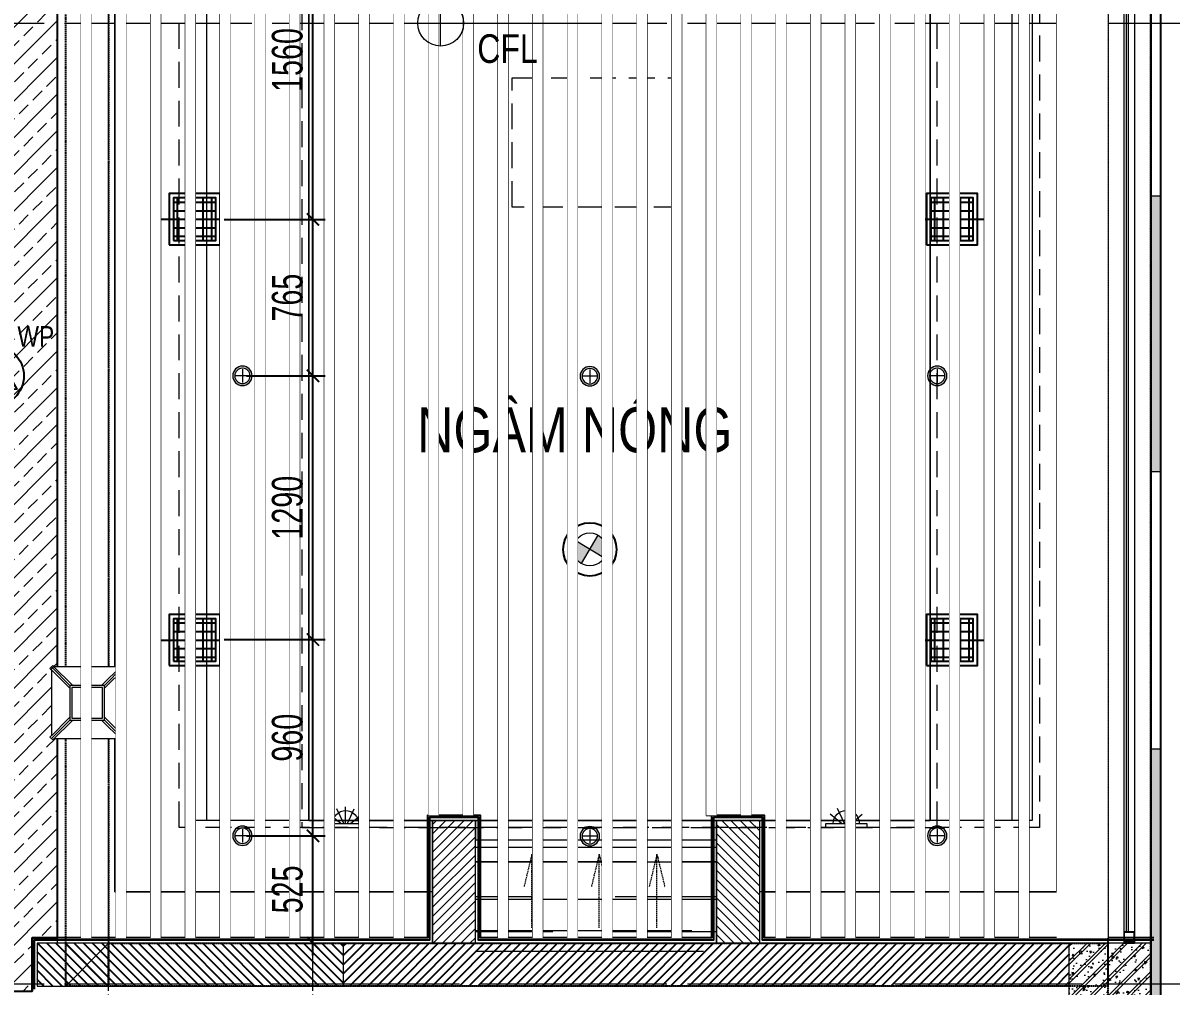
# Model space of a CAD drawing. Header units: millimetres. Extents: x -343543 to 400519, y -115663 to 104219.
# Drawn here: x -228373 to -222755, y 9990 to 14701 of the extents above; entities that cross this region are included whole.
import ezdxf
from ezdxf.enums import TextEntityAlignment as Align
from ezdxf.xclip import XClip

# ---------------------------------------------------------------- set-up
doc = ezdxf.new("R2010")
doc.units = ezdxf.units.MM
doc.header["$XCLIPFRAME"] = 0
for name, pattern in [('CONTINOUS', [0]), ('XREF MAT BANG TUONG XAY$0$01.Xref _MB T1$0$HIDDEN', [9.524999999999999, 6.35, -3.175]), ('XREF MAT BANG TUONG XAY$0$CENTER', [50.800000000000004, 31.75, -6.35, 6.35, -6.35]), ('XREF MAT BANG TUONG XAY$0$xref_IKIGAI_Cot$0$HIDDEN', [9.524999999999999, 6.35, -3.175])]:
    doc.linetypes.add(name, pattern=pattern)
doc.layers.get('0').update_dxf_attribs({"color": 231, "lineweight": 0})
doc.layers.get('DefPoints').update_dxf_attribs({"color": 191})
for name, color, linetype, lineweight in [('01.Xref _MB T1$0$A-FURN', 251, 'Continuous', 5), ('1-INNO-E-Emergency', 1, 'EME', 5), ('A-CLNG', 157, 'Continuous', 25), ('A-FLOR-PRTN', 161, 'Continuous', 9), ('A-OPEN', 20, 'Continuous', 9), ('A-PATT', 252, 'Continuous', 9), ('A-SYMBOLS', 10, 'Continuous', 13), ('EL - TEXT', 3, 'Continuous', 9), ('fix lighting', 2, 'Continuous', 5), ('SME-E-LTG-DIM', 55, 'Continuous', 18), ('XREF MAT BANG NOI THAT$0$01.Xref _MB T1$0$A-FURN', 8, 'Continuous', 5), ('XREF MAT BANG TUONG XAY$0$$1$A-TEXT', 8, 'Continuous', 25), ('XREF MAT BANG TUONG XAY$0$01.Xref _MB T1$0$$0$A-PATT', 8, 'Continuous', 9), ('XREF MAT BANG TUONG XAY$0$01.Xref _MB T1$0$$0$A-WALL-INT', 8, 'Continuous', 9), ('XREF MAT BANG TUONG XAY$0$01.Xref _MB T1$0$A-FNSH', 8, 'Continuous', 9), ('XREF MAT BANG TUONG XAY$0$01.Xref _MB T1$0$A-FURN', 8, 'Continuous', 5), ('XREF MAT BANG TUONG XAY$0$01.Xref _MB T1$0$A-GLAZ', 8, 'Continuous', 13), ('XREF MAT BANG TUONG XAY$0$01.Xref _MB T1$0$A-HIDD', 8, 'XREF MAT BANG TUONG XAY$0$01.Xref _MB T1$0$HIDDEN', 9), ('XREF MAT BANG TUONG XAY$0$01.Xref _MB T1$0$A-LITE', 8, 'Continuous', 9), ('XREF MAT BANG TUONG XAY$0$01.Xref _MB T1$0$A-PATT', 8, 'Continuous', 9), ('XREF MAT BANG TUONG XAY$0$01.Xref _MB T1$0$A-RAIL', 8, 'Continuous', 9), ('XREF MAT BANG TUONG XAY$0$01.Xref _MB T1$0$A-SYMBOLS', 8, 'Continuous', 13), ('XREF MAT BANG TUONG XAY$0$01.Xref _MB T1$0$A-TEXT', 8, 'Continuous', 25), ('XREF MAT BANG TUONG XAY$0$A-GRID', 8, 'XREF MAT BANG TUONG XAY$0$CENTER', 15), ('XREF MAT BANG TUONG XAY$0$A-WALL-INT', 8, 'Continuous', 9), ('XREF MAT BANG TUONG XAY$0$xref_IKIGAI_Cot$0$A-FNSH', 8, 'Continuous', 9), ('XREF MAT BANG TUONG XAY$0$xref_IKIGAI_Cot$0$A-PATT', 8, 'Continuous', 5)]:
    doc.layers.add(name, color=color, linetype=linetype, lineweight=lineweight)
doc.layers.add('EL - CABLE - PA', color=5, linetype='CONTINOUS', true_color=0x0000ff)
doc.layers.add('INNO-GIOTUOI', color=40, linetype='Continuous', true_color=0xffbf00)
doc.layers.add('fix lightting red', color=1, linetype='Continuous', lineweight=5, true_color=0xff0000)
for name, color, linetype in [('INNO-GIOTHAI', 20, 'Continuous'), ('XREF MAT BANG TUONG XAY$0$A-FNSH', 8, 'Continuous'), ('XREF MAT BANG TUONG XAY$0$A-FURN', 8, 'Continuous'), ('XREF MAT BANG TUONG XAY$0$A-PATT', 8, 'Continuous'), ('XREF MAT BANG TUONG XAY$0$xref_IKIGAI_Cot$0$S-HIDD', 8, 'XREF MAT BANG TUONG XAY$0$xref_IKIGAI_Cot$0$HIDDEN')]:
    doc.layers.add(name, color=color, linetype=linetype)
doc.styles.add('Arial', font='arial.ttf', dxfattribs={"width": 0.8})
doc.styles.add('ROMANSssss', font='vntimeh.shx', dxfattribs={"width": 0.7})
doc.styles.add('SM-DIMTEXT', font='SME.shx', dxfattribs={"width": 0.7})
doc.styles.add('VTK _ Arial_2.5 mm', font='arial.ttf', dxfattribs={"width": 0.8, "height": 2.5})
doc.styles.add('XREF MAT BANG TUONG XAY$0$Arial', font='arial.ttf', dxfattribs={"width": 0.8})
doc.linetypes.add('EME', pattern='A,2463.214661,-165.6529,["E",ROMANSssss,S=300,R=360,X=0,Y=-153.361507],-321.423057,2528.257516', length=5478.548134000001)
doc.linetypes.add('ZIGZAG', pattern='A,0.00254,-5.08,[131,ltypeshp.shx,S=5.08,R=0,X=-5.08,Y=0],-10.16,[131,ltypeshp.shx,S=5.08,R=180,X=5.08,Y=0],-5.08', length=20.32254)
doc.dimstyles.new('SDIM-100', dxfattribs={"dimscale": 100, "dimtxt": 2, "dimasz": 0.6, "dimexe": 0.6, "dimexo": 0.2, "dimgap": 0.5, "dimtad": 1, "dimdec": 0, "dimzin": 12, "dimtxsty": 'SM-DIMTEXT', "dimblk": 'ARCHTICK', "dimblk1": 'ARCHTICK', "dimblk2": 'ARCHTICK', "dimcen": 0.12, "dimdle": 0.6, "dimclrd": 7, "dimclre": 8, "dimadec": 0, "dimazin": 3, "dimtfac": 2, "dimtix": 1, "dimtmove": 1, "dimatfit": 3, "dimfxl": 1, "dimtzin": 0, "dimarcsym": 1})

# ---------------------------------------------------------------- blocks, each defined once
blk = doc.blocks.new('XREF MAT BANG TUONG XAY$0$00.xref_IKIGAI_Truc')
at = {"layer": 'XREF MAT BANG TUONG XAY$0$A-GRID', "color": 8, "ltscale": 20}
for points in [[(34900, -3895.000007497932), (34900, 22924.43548412589)], [(40000, -3895.000007497932), (40000, 22924.43548412589)], [(-2907.525181142613, 14700), (42750.0013740146, 14700)], [(35900.00159898935, -3895.000007497932), (35900.00159898935, 10635.40719643389)], [(-2907.525181142613, 10000), (42750.0013740146, 10000)]]:
    blk.add_lwpolyline(points, dxfattribs=at)
blk = doc.blocks.new('XREF MAT BANG TUONG XAY$0$01.Xref _MB T1$0$vach CNC trang tri')
at = {"layer": 'XREF MAT BANG TUONG XAY$0$01.Xref _MB T1$0$A-PATT'}
h = blk.add_hatch(color=8, dxfattribs=at)
h.dxf.hatch_style = 1
h.paths.add_polyline_path([(-50, 0), (0, 0), (0, 1350), (-50, 1350)])
at = {"layer": 'XREF MAT BANG TUONG XAY$0$01.Xref _MB T1$0$A-RAIL', "color": 8}
blk.add_lwpolyline([(-50, 0), (0, 0), (0, 1350), (-50, 1350)], close=True, dxfattribs=at)
blk = doc.blocks.new('XREF MAT BANG TUONG XAY$0$01.Xref _MB T1$0$A$Cfb76151b')
at = {"color": 8}
for points in [[(0, -1.13686837721616e-13), (50, -1.13686837721616e-13), (50, 49.99999999999989), (0, 49.99999999999989)], [(2, 1.999999999999886), (48, 1.999999999999886), (48, 47.9999999999999), (2, 47.99999999999989)]]:
    blk.add_lwpolyline(points, close=True, dxfattribs=at)
blk = doc.blocks.new('XREF MAT BANG TUONG XAY$0$01.Xref _MB T1$0$A$Cc763f58b')
at = {"layer": 'DefPoints', "color": 8}
blk.add_line((5.000000000000455, -49.99999999999955), (5.000000000000455, -4.547473508864641e-13), dxfattribs=at)
at = {"layer": 'XREF MAT BANG TUONG XAY$0$01.Xref _MB T1$0$A-FNSH', "color": 8}
for centre, start, end in [((2.500000000000455, 2.306152546247773), 222.6903304465031, 317.3096695534952), ((2.500000000000455, -52.30615254624777), 42.69033044650487, 137.3096695534969)]:
    blk.add_arc(centre, 3.401226185740577, start, end, dxfattribs=at)
blk = doc.blocks.new('*U114')
at = {"layer": 'XREF MAT BANG TUONG XAY$0$01.Xref _MB T1$0$A-GLAZ'}
for p, q in [((8649.994042690781, 19.999999999999986), (55.00000000000136, 20)), ((8649.994042690781, 9.999999999999988), (55.00000000000136, 10))]:
    blk.add_line(p, q, dxfattribs=at)
at = {"layer": 'XREF MAT BANG TUONG XAY$0$01.Xref _MB T1$0$A-LITE', "color": 8}
blk.add_lwpolyline([(8649.994042690781, 49.99999999999999), (55.00000000000136, 50), (55.00000000000136, 0), (8649.994042690781, -1.095117183481809e-14)], close=True, dxfattribs=at)
at = {"layer": 'XREF MAT BANG TUONG XAY$0$01.Xref _MB T1$0$A-FNSH', "color": 8, "rotation": 180}
blk.add_blockref('XREF MAT BANG TUONG XAY$0$01.Xref _MB T1$0$A$Cc763f58b', (5.000000000001364, 0), dxfattribs=at)
at = {"layer": 'XREF MAT BANG TUONG XAY$0$01.Xref _MB T1$0$A-GLAZ', "color": 8}
blk.add_blockref('XREF MAT BANG TUONG XAY$0$01.Xref _MB T1$0$A$Cfb76151b', (5.000000000001364, 0), dxfattribs=at)
blk = doc.blocks.new('*U110')
at = {"layer": 'XREF MAT BANG TUONG XAY$0$01.Xref _MB T1$0$$0$A-PATT'}
h = blk.add_hatch(dxfattribs=at)
h.set_pattern_fill('ANSI31', color=8, scale=10, angle=5.878651579958462e-05)
h.set_pattern_definition([(45.00005878651579, (-3942.477522263671, 18758.1605057032), (-22.45066333742789, 22.45061726789425), [])])
h.paths.add_polyline_path([(210.0000003845298, 599.9999999764373), (1.728345836227163e-06, 599.999999928416), (0, 0), (209.9999999999383, 0.0001128851363318646)])
at = {"layer": 'XREF MAT BANG TUONG XAY$0$01.Xref _MB T1$0$$0$A-WALL-INT', "color": 8}
blk.add_lwpolyline([(210.0000003845298, 599.9999999764373), (1.728345836227163e-06, 599.999999928416), (0, 0), (209.9999999999383, 0.0001128851363318646)], close=True, dxfattribs=at)
blk = doc.blocks.new('XREF MAT BANG TUONG XAY$0$xref_IKIGAI_Cot')
at = {"layer": 'XREF MAT BANG TUONG XAY$0$xref_IKIGAI_Cot$0$A-PATT'}
h = blk.add_hatch(dxfattribs=at)
h.set_pattern_fill('BT-01', color=8, scale=15, angle=180, pattern_type=2)
h.set_pattern_definition([(230, (39819.99218440591, 10020.00021763064), (-107.589027390113, 9.412820247389279), [11.25, -123.75]), (175, (39819.99218440591, 10020.00021763064), (20.81270004194999, -112.8288200550018), [9, -99]), (280.4514, (39811.02643240591, 10020.78461863064), (-86.77640725710324, -103.415931309143), [9.5610285, -105.1713168]), (226.1842, (39819.99218440591, 9990.000217630644), (-160.0861572938467, 24.82785214935273), [16.875, -185.625]), (276.6356, (39806.65167265591, 9992.069213680643), (-140.1994058323055, -146.1176806350662), [14.3415432, -157.75695]), (171.1842, (39819.99218440591, 9990.000217630644), (-140.1992917700441, -146.1177901387987), [13.5, -148.5]), (201, (39804.99218440591, 9997.500217630644), (-89.53605781776923, 60.39283359980084), [11.25, -123.75]), (146, (39804.99218440591, 9997.500217630644), (-36.49729978823727, -108.772506757028), [8.999999999999998, -98.99999999999999]), (251.4514, (39797.53084945591, 10002.53295853064), (-126.0333942872235, -48.37957450649284), [9.5610285, -105.1713168]), (217.5, (39819.99218440591, 10020.00021763064), (-1.823978297593607, -49.93407807469672), [0, -97.8, 0, -100.5, 0, -99.375]), (187.5, (39819.99218440591, 10020.00021763064), (-39.4604306163223, -59.16175678235403), [0, -57.29999999999999, 0, -95.54999999999998, 0, -37.87499999999999]), (147.4999999999999, (39853.44218440591, 10020.00021763064), (-80.07336542586135, 3.383230760156973), [0, -37.5, 0, -117, 0, -155.25]), (137.5, (39868.44218440591, 10020.00021763064), (-87.47792540135794, -15.01574734984765), [0, -48.75, 0, -77.69999999999999, 0, -110.25]), (225, (39819.99218440591, 10020.00021763064), (45.0780573006424, -45.07805730064241), []), (225, (39819.99218440591, 10001.62521763064), (45.0780573006424, -45.07805730064241), [])])
h.paths.add_polyline_path([(39999.99218440591, 10200.00021763064), (39599.99218440591, 10200.00021763064), (39599.99218440591, 9800.000217630644), (39999.99218440591, 9800.000217630644)])
at = {"layer": 'XREF MAT BANG TUONG XAY$0$A-GRID', "color": 8, "ltscale": 20}
for points in [[(34900, -3895.000007497932), (34900, 22924.43548412589)], [(40000, -3895.000007497932), (40000, 22924.43548412589)], [(-2907.525181142613, 14700), (42750.0013740146, 14700)], [(35900.00159898935, -3895.000007497932), (35900.00159898935, 10635.40719643389)], [(-2907.525181142613, 10000), (42750.0013740146, 10000)]]:
    blk.add_lwpolyline(points, dxfattribs=at)
at = {"layer": 'XREF MAT BANG TUONG XAY$0$xref_IKIGAI_Cot$0$A-FNSH', "color": 8}
for p, q in [((34690.01993713131, 9990.000207013967), (34900.01993731163, 10200.00020683366)), ((34900.01993713131, 9990.000206833656), (34690.01993731163, 10200.00020701397))]:
    blk.add_line(p, q, dxfattribs=at)
for points in [[(34690.01993713131, 9990.000207013967), (34900.01993713131, 9990.000206833656), (34900.01993731163, 10200.00020683366), (34690.01993731163, 10200.00020701397)], [(39999.99218440591, 10200.00021763064), (39599.99218440591, 10200.00021763064), (39599.99218440591, 9800.000217630644), (39999.99218440591, 9800.000217630644)]]:
    blk.add_lwpolyline(points, close=True, dxfattribs=at)
at = {"layer": 'XREF MAT BANG TUONG XAY$0$xref_IKIGAI_Cot$0$S-HIDD', "color": 8}
for points in [[(34900.00130532393, 9989.999985741539), (34690.01059049409, 9989.999985741539), (34690.01058654448, 19189.99902188455), (34900.00130137432, 19189.99902188455)], [(40000.00153113328, 19189.99902192166), (39789.99213826889, 19189.99902192166), (39789.99213826889, 2999.999971648678), (40000.00153113328, 2999.999971648678)], [(34900.00130143821, 10200.00000138973), (39789.99214284727, 10199.99902264331), (39789.99214284727, 9989.999022643315), (34900.00130143821, 9990.00000138973)]]:
    blk.add_lwpolyline(points, close=True, dxfattribs=at)
blk = doc.blocks.new('*U229')
at = {"layer": 'XREF MAT BANG TUONG XAY$0$A-PATT'}
h = blk.add_hatch(dxfattribs=at)
h.set_pattern_fill('ANSI31', color=8, scale=10)
h.set_pattern_definition([(45, (38996.79918916709, -11293.56439682681), (-22.45064030267288, 22.45064030267288), [])])
h.paths.add_polyline_path([(-38.69831128977239, 47.5), (3511.311239925036, 47.5), (3511.311239925036, -162.5), (-38.69831128977251, -162.5)])
at = {"layer": 'XREF MAT BANG TUONG XAY$0$A-WALL-INT', "color": 8}
blk.add_lwpolyline([(-38.69831128977239, 47.5), (3511.311239925036, 47.5), (3511.311239925036, -162.5), (-38.69831128977251, -162.5)], close=True, dxfattribs=at)
blk = doc.blocks.new('*U227')
at = {"layer": 'XREF MAT BANG TUONG XAY$0$A-PATT'}
h = blk.add_hatch(dxfattribs=at)
h.set_pattern_fill('ANSI31', color=8, scale=10)
h.set_pattern_definition([(45, (36946.78024695397, -11293.56439682681), (-22.45064030267288, 22.45064030267288), [])])
h.paths.add_polyline_path([(-38.69831128977239, 47.5), (1461.292297711924, 47.5), (1461.292297711924, -162.5), (-38.69831128977239, -162.5)])
at = {"layer": 'XREF MAT BANG TUONG XAY$0$A-WALL-INT', "color": 8}
blk.add_lwpolyline([(-38.69831128977239, 47.5), (1461.292297711924, 47.5), (1461.292297711924, -162.5), (-38.69831128977239, -162.5)], close=True, dxfattribs=at)
blk = doc.blocks.new('XREF MAT BANG TUONG XAY$0$01.Xref _MB T1$0$Phong tam')
at = {"layer": 'XREF MAT BANG TUONG XAY$0$A-FURN', "color": 8}
blk.add_blockref('*U227', (-4616.292298624023, 7152.50004305794), dxfattribs=at)
blk = doc.blocks.new('XREF MAT BANG NOI THAT$0$den')
at = {"color": 8}
blk.add_wipeout([(-175, 160.85786437627047), (-160.8578643762736, 175.00000000000182), (160.8578643762742, 175.00000000000182), (174.99999999999932, 160.85786437627792), (174.99999999999932, -160.85786437626615), (160.8578643762742, -174.9999999999975), (-160.85786437627112, -175), (-175, -160.85786437627112)], dxfattribs=at).dxf.layer = 'XREF MAT BANG NOI THAT$0$01.Xref _MB T1$0$A-FURN'
for p, q in [((-167.9289321881342, 182.0710678118649), (-182.0710678118658, 167.9289321881351)), ((-85, 85), (-175, 175)), ((-70.85786437626939, 85), (-167.9289321881342, 182.0710678118649)), ((70.8578643762703, 85), (167.9289321881333, 182.0710678118649)), ((85, 85), (175, 175)), ((167.9289321881333, 182.0710678118649), (182.0710678118667, 167.9289321881351)), ((-85, 70.85786437626848), (-182.0710678118658, 167.9289321881351)), ((85, 70.85786437626848), (182.0710678118667, 167.9289321881351)), ((-85, -70.85786437626666), (-182.0710678118658, -167.9289321881333)), ((-85, -84.99999999999818), (-175, -174.9999999999982)), ((-70.85786437626939, -84.99999999999818), (-167.9289321881342, -182.071067811863)), ((70.8578643762703, -84.99999999999818), (167.9289321881333, -182.071067811863)), ((85, -70.85786437626666), (182.0710678118667, -167.9289321881333)), ((85, -84.99999999999818), (175, -174.9999999999982)), ((-167.9289321881342, -182.071067811863), (-182.0710678118658, -167.9289321881333)), ((167.9289321881333, -182.071067811863), (182.0710678118667, -167.9289321881333))]:
    blk.add_line(p, q, dxfattribs=at)
for points in [[(-160.8578643762694, 175), (160.8578643762685, 175)], [(-175, -160.8578643762667), (-175, 160.8578643762685)], [(175, 160.8578643762685), (175, -160.8578643762667)], [(160.8578643762703, -175), (-160.8578643762712, -175)]]:
    blk.add_lwpolyline(points, dxfattribs=at)
for points in [[(-85, 85), (85, 85), (85, -85), (-85, -85)], [(-75, 75), (75, 75), (75, -75), (-75, -75)]]:
    blk.add_lwpolyline(points, close=True, dxfattribs=at)
blk = doc.blocks.new('XREF MAT BANG NOI THAT')
at = {"color": 8, "xscale": -1}
blk.add_blockref('XREF MAT BANG NOI THAT$0$den', (34795.00109803019, 11375.803979549), dxfattribs=at)
blk = doc.blocks.new('01.Xref _MB T1')
at = {"layer": 'XREF MAT BANG TUONG XAY$0$01.Xref _MB T1$0$A-FURN', "ltscale": 500}
h = blk.add_hatch(dxfattribs=at)
h.set_pattern_fill('AR-RROOF', color=8, scale=10)
h.set_pattern_definition([(0, (0, 0), (558.8000000000001, 254), [3810, -508, 1270, -254]), (0, (337.8199999999997, 127), (-254, 337.8199999999999), [762, -83.82, 1524, -190.5]), (0, (127, 215.9000000000015), (1320.8, 170.18), [2032, -355.6, 1016, -254])])
h.paths.add_polyline_path([(37874.99903624679, 10150.00011327569), (36694.99903486887, 10150.00011327569), (36694.99903486887, 10749.99993847522), (37874.99903624679, 10749.99993847522)])
at = {"color": 8}
for points in [[(39999.98286495637, 2999.999971648669), (40000.00011983114, 19400.00000088175), (-0.0001133780606323853, 19399.99891031675), (0.000109863918623887, 2999.999971648669), (8394.990727505367, 2999.999903546392), (8394.990727505367, -99.99995756214776), (31605.0109035246, -99.99952292154558), (31605.0109035246, 3000.000348937985)], [(34930.00010979911, 18907.20168534776), (39540.00010979291, 18902.78640710765), (39540.00010986391, 10450), (38084.99903624673, 10450.00000039882), (38084.99903624673, 10200.00000039882), (36484.99903624673, 10200.00000039882), (36484.99903534852, 10450), (34930.00010987011, 10450)], [(36460.00013848897, 10449.99961701415), (36459.90202095178, 10824.96238286718), (36720.0248264062, 10825.0304499164), (36720.02482640629, 10225.00011327569), (37849.99991364451, 10225.00011327586), (37849.99991364451, 10825.0085113863), (38110.00022672314, 10825.00851213525), (38110.00022780339, 10450.00000039196), (39540.00010986391, 10450.00000040397), (39540.00010979313, 18876.83587861802), (34930.00010979911, 18907.20168534776), (34930.00010979911, 10450)], [(38084.99903624673, 10200.00000039882), (36484.99903624673, 10200.00000039882), (36484.99903624673, 10800.00000039882), (38084.99903624673, 10800.00000039882)], [(37874.99903589264, 10799.99993847522), (36694.99903483842, 10799.99993847522), (36694.99903483842, 10704.99993847522), (37874.99903589264, 10704.99993847522)], [(37874.99903624679, 10200.00011327569), (36694.99903486887, 10200.00011327569), (36694.99903486887, 10799.99993847522), (37874.99903624679, 10799.99993847522)]]:
    blk.add_lwpolyline(points, close=True, dxfattribs=at)
blk.add_lwpolyline([(34650.00010986391, 15899.9991472563), (31605.00021835408, 15900.00021704991), (31605.00021840863, 19187.99988748942), (34600.00955092644, 19190.00265734544), (34600.00955092644, 19100.00024768723), (35000.00021972782, 19100), (35000.00021972782, 19190.00240943941), (39700.00021972782, 19190.0024092436), (39699.99997207134, 18999.99691853981), (39789.99986220743, 18999.99691853981), (39790.00010986391, 10199.99999996921), (34650.00010986391, 10200.00000085072), (34650.00010986391, 15899.9991472563)], dxfattribs=at)
at = {"layer": 'XREF MAT BANG TUONG XAY$0$01.Xref _MB T1$0$A-FURN', "color": 8}
for points in [[(38920.00011096372, 15748.00000426022), (39420.00010986391, 15748.00000426022), (39420.00010986391, 10799.8324721361), (37734.99903624673, 10800.00000049475), (36834.99903409102, 10800), (35280.00010987011, 10800), (35280.00010987011, 14948.00000284666), (35880.00010987011, 14948.00000284665)], [(39320.00010986391, 15748.00000426022), (39320.00010986391, 10799.92120787873), (35380.00010987011, 10800.0787929189), (35380.00010987011, 14948.00000284666)], [(37175.20395200195, 14948.00000284597), (35880.00021268913, 14948.00000284665), (35880.00009974086, 10800), (38920.00001565478, 10800), (38920.00011096372, 15748.00000426022), (38829.0859691294, 15748.00000426022)], [(38920.00010986391, 15748.00000426022), (38920.00010986391, 10799.83247256917), (35880.00010987011, 10800.00000026862), (35880.00010987011, 14948.00000284665)]]:
    blk.add_lwpolyline(points, dxfattribs=at)
at = {"layer": 'XREF MAT BANG TUONG XAY$0$01.Xref _MB T1$0$A-HIDD', "color": 8, "ltscale": 20}
for points in [[(38920.00011096372, 15783.00000426022), (39455.00010986391, 15783.00000426022), (39455.00010986391, 10764.82899214779), (37734.99555643142, 10765.00000066774), (36834.99903411026, 10765), (35245.00010987011, 10765), (35245.00010987011, 14983.00000284666), (35845.00021364217, 14983.00000284666)], [(37557.72068793561, 14983.00000284581), (35845.00021364217, 14983.00000284666), (35845.00009878783, 10765), (38955.0000149806, 10765), (38955.00011163789, 15783.00000426022), (38812.07067310595, 15783.00000426022)]]:
    blk.add_lwpolyline(points, dxfattribs=at)
blk.add_lwpolyline([(37694.99903611879, 14433.31537878831), (37694.99903624673, 13800.00000039882), (36874.99903624673, 13800.00000039881), (36874.99903611879, 14433.31537878831)], close=True, dxfattribs=at)
at = {"layer": 'XREF MAT BANG TUONG XAY$0$01.Xref _MB T1$0$A-HIDD', "color": 8}
for points in [[(36971.1598844593, 10274.85092277967), (36971.1598844593, 10634.88776866495), (36933.03167790462, 10476.03057643605)], [(36971.1598844593, 10274.85092277967), (36971.1598844593, 10634.88776866495), (37009.28809101399, 10476.03057643605)], [(37300.62167292434, 10274.85092277967), (37300.62167292434, 10634.88776866495), (37262.49346636965, 10476.03057643605)], [(37300.62167292434, 10274.85092277967), (37300.62167292434, 10634.88776866495), (37338.74987947902, 10476.03057643605)], [(37583.3216229125, 10274.85092277967), (37583.3216229125, 10634.88776866495), (37545.19341635782, 10476.03057643605)], [(37583.3216229125, 10274.85092277967), (37583.3216229125, 10634.88776866495), (37621.44982946719, 10476.03057643605)]]:
    blk.add_lwpolyline(points, dxfattribs=at)
at = {"layer": 'XREF MAT BANG TUONG XAY$0$01.Xref _MB T1$0$A-TEXT', "color": 8}
blk.add_lwpolyline([(40000.00007137033, 9800.00000039063), (40050.00007751825, 9799.99999960937), (40050.00033955898, 19494.99929943824), (40000.00033446913, 19494.99929943824)], close=True, dxfattribs=at)
at = {"layer": 'XREF MAT BANG TUONG XAY$0$A-FNSH', "color": 8}
for points in [[(40015.00145887722, 10215.00020687965), (38100.00022848032, 10215.00020687965), (38100.00022675233, 10814.87515045998), (37860.00023079973, 10815.0033397444), (37859.99990826903, 10215.00011327586), (36710.00042750097, 10215.00011327569), (36710.0244263315, 10815.02783274187), (36470.0002297459, 10814.96502495086), (36470.00007956409, 10214.99983919327), (34535.00129820876, 10214.99983963579), (34535.00129815811, 9974.999985249395)], [(40015.00145887722, 10225.00020687965), (38110.00022845151, 10225.00020687965), (38110.00022672354, 10824.86981066615), (37850.00023617808, 10825.00868238823), (37849.99991364451, 10225.00011327586), (36720.000827471, 10225.00011327569), (36720.0248264062, 10825.0304499164), (36460.00023224842, 10824.9624085664), (36460.00008206726, 10224.99983919555), (34525.00129821088, 10224.99983963808), (34525.001298156, 9964.999972091946)]]:
    blk.add_lwpolyline(points, dxfattribs=at)
at = {"color": 8}
blk.add_blockref('XREF MAT BANG TUONG XAY$0$00.xref_IKIGAI_Truc', (0.000109863918623887, 0), dxfattribs=at)
ref = blk.add_blockref('XREF MAT BANG TUONG XAY$0$xref_IKIGAI_Cot', (-0.009273172880057245, -1.075099498848431e-05), dxfattribs=at)
XClip(ref).set_block_clipping_path([(-1610.3425959282936, -2225.6693134198044), (41829.12952086335, 21555.881957526355)])
at = {"layer": 'XREF MAT BANG TUONG XAY$0$01.Xref _MB T1$0$A-SYMBOLS', "color": 8}
blk.add_blockref('*U110', (36484.99903448435, 10200.00000039055), dxfattribs=at)
at = {"layer": 'XREF MAT BANG TUONG XAY$0$01.Xref _MB T1$0$A-SYMBOLS', "color": 8, "xscale": -1}
blk.add_blockref('*U110', (38084.99903624673, 10200.00000039055), dxfattribs=at)
at = {"layer": 'XREF MAT BANG TUONG XAY$0$01.Xref _MB T1$0$A-TEXT', "color": 8, "xscale": -1, "rotation": 270}
blk.add_blockref('*U114', (39870.0001199158, 10199.99999823423), dxfattribs=at)
at = {"layer": 'XREF MAT BANG TUONG XAY$0$01.Xref _MB T1$0$A-TEXT', "color": 8, "xscale": -1}
for p in [(40000.00013782828, 12504.9995917715), (40000.00021972783, 9800)]:
    blk.add_blockref('XREF MAT BANG TUONG XAY$0$01.Xref _MB T1$0$vach CNC trang tri', p, dxfattribs=at)
at = {"layer": 'XREF MAT BANG TUONG XAY$0$A-FURN', "color": 8, "rotation": 180}
blk.add_blockref('*U229', (39561.30314696272, 10037.49975817704), dxfattribs=at)
at = {"layer": 'XREF MAT BANG TUONG XAY$0$$1$A-TEXT', "color": 8, "style": 'XREF MAT BANG TUONG XAY$0$Arial', "width": 0.8}
blk.add_text('NGÂM NÓNG', height=220, dxfattribs=at).set_placement((36409.97292545869, 12600.75316509418))
at = {"layer": 'XREF MAT BANG TUONG XAY$0$01.Xref _MB T1$0$A-TEXT', "color": 8, "xscale": -1}
blk.add_blockref('XREF MAT BANG TUONG XAY$0$01.Xref _MB T1$0$Phong tam', (31395.00010487589, 2999.999989189255), dxfattribs=at)
at = {"layer": 'A-PATT', "color": 8}
blk.add_blockref('XREF MAT BANG NOI THAT', (0, 0), dxfattribs=at)
blk = doc.blocks.new('LT15')
blk.add_wipeout([(-175, 160.85786437627047), (-160.8578643762736, 175.00000000000182), (160.8578643762742, 175.00000000000182), (174.99999999999932, 160.85786437627792), (174.99999999999932, -160.85786437626615), (160.8578643762742, -174.9999999999975), (-160.85786437627112, -175), (-175, -160.85786437627112)]).dxf.layer = '01.Xref _MB T1$0$A-FURN'
for p, q in [((-167.9289321881342, 182.0710678118649), (-182.0710678118658, 167.9289321881351)), ((-85, 85), (-175, 175)), ((-70.85786437626939, 85), (-167.9289321881342, 182.0710678118649)), ((70.8578643762703, 85), (167.9289321881333, 182.0710678118649)), ((85, 85), (175, 175)), ((167.9289321881333, 182.0710678118649), (182.0710678118667, 167.9289321881351)), ((-85, 70.85786437626848), (-182.0710678118658, 167.9289321881351)), ((85, 70.85786437626848), (182.0710678118667, 167.9289321881351)), ((-85, -70.85786437626666), (-182.0710678118658, -167.9289321881333)), ((-85, -84.99999999999818), (-175, -174.9999999999982)), ((-70.85786437626939, -84.99999999999818), (-167.9289321881342, -182.071067811863)), ((70.8578643762703, -84.99999999999818), (167.9289321881333, -182.071067811863)), ((85, -70.85786437626666), (182.0710678118667, -167.9289321881333)), ((85, -84.99999999999818), (175, -174.9999999999982)), ((-167.9289321881342, -182.071067811863), (-182.0710678118658, -167.9289321881333)), ((167.9289321881333, -182.071067811863), (182.0710678118667, -167.9289321881333))]:
    blk.add_line(p, q)
for points in [[(-160.8578643762694, 175), (160.8578643762685, 175)], [(-175, -160.8578643762667), (-175, 160.8578643762685)], [(175, 160.8578643762685), (175, -160.8578643762667)], [(160.8578643762703, -175), (-160.8578643762712, -175)]]:
    blk.add_lwpolyline(points)
for points in [[(-85, 85), (85, 85), (85, -85), (-85, -85)], [(-75, 75), (75, 75), (75, -75), (-75, -75)]]:
    blk.add_lwpolyline(points, close=True)
blk = doc.blocks.new('LT14')
blk.add_lwpolyline([(20, -100), (20, 100), (0, 100), (0, -100)], close=True)
for points in [[(20, 23.8807496670488), (65.47806576303265, 78.18326485848229)], [(20, 9.109142846311443), (92.8076279542729, 42.26989701313505)], [(20, 0), (101.9803902718559, 0)], [(20, -9.109142846311443), (92.8076279542729, -42.26989701313505)], [(20, -23.8807496670488), (65.47806576303265, -78.18326485848229)]]:
    blk.add_lwpolyline(points)
blk.add_arc((20, 0), 63.8001064458688, 270, 90)
blk = doc.blocks.new('DenSanTuongT1Ikigai')
at = {"layer": 'fix lighting', "xscale": -1}
blk.add_blockref('LT15', (34795.00098816627, 11375.8039903), dxfattribs=at)
at = {"layer": 'fix lightting red', "xscale": -1, "rotation": 270}
for p in [(36059.91775174016, 10764.42627570905), (38510.00011703219, 10764.9627263944)]:
    blk.add_blockref('LT14', p, dxfattribs=at)
blk = doc.blocks.new('*U613')
blk.add_lwpolyline([(-50, 8513.506022279014), (0, 8513.506022279014), (0, -141.4888120857067), (-50, -141.4888120857067)], close=True)
blk.add_wipeout([(-50, 8513.506022279016), (0, 8513.506022279016), (0, -141.48881208570765), (-50, -141.48881208570765)])
blk = doc.blocks.new('*U614')
blk.add_lwpolyline([(-50, 7913.601490834722), (0, 7913.601490834722), (0, -141.4888120857067), (-50, -141.4888120857067)], close=True)
blk.add_wipeout([(-50, 7913.6014908347215), (-4.547473508864641e-13, 7913.6014908347215), (-4.547473508864641e-13, -141.4888120857072), (-50, -141.4888120857072)])
blk = doc.blocks.new('*U622')
blk.add_lwpolyline([(-50, 7913.601490834722), (0, 7913.601490834722), (0, -741.3935548986026), (-50, -741.3935548986026)], close=True)
blk.add_wipeout([(-50, 7913.601490834723), (0, 7913.601490834723), (0, -741.3935548986037), (-50, -741.3935548986037)])
blk = doc.blocks.new('*U623')
blk.add_lwpolyline([(-50, 7913.601490834722), (0, 7913.601490834722), (0, -741.3934371338435), (-50, -741.3934371338435)], close=True)
blk.add_wipeout([(-50, 7913.601490834722), (0, 7913.601490834722), (0, -741.3934371338428), (-50, -741.3934371338428)])
blk = doc.blocks.new('*U615')
blk.add_lwpolyline([(-50, 7913.601490834722), (0, 7913.601490834722), (0, -741.3935575870528), (-50, -741.3935575870528)], close=True)
blk.add_wipeout([(-50, 7913.6014908347215), (-9.094947017729282e-13, 7913.6014908347215), (-9.094947017729282e-13, -741.3935575870528), (-50, -741.3935575870528)])
blk = doc.blocks.new('*U618')
blk.add_lwpolyline([(-50, 7913.601490834722), (0, 7913.601490834722), (0, -741.3937111513951), (-50, -741.3937111513951)], close=True)
blk.add_wipeout([(-50, 7913.601490834721), (9.094947017729282e-13, 7913.601490834721), (9.094947017729282e-13, -741.393711151396), (-50, -741.393711151396)])
blk = doc.blocks.new('*U616')
blk.add_lwpolyline([(-50, 7913.601490834722), (0, 7913.601490834722), (0, -741.3935600196583), (-50, -741.3935600196583)], close=True)
blk.add_wipeout([(-50, 7913.601490834723), (9.094947017729282e-13, 7913.601490834723), (9.094947017729282e-13, -741.3935600196592), (-50, -741.3935600196592)])
blk = doc.blocks.new('*U617')
blk.add_lwpolyline([(-50, 7913.600491315874), (0, 7913.600491315874), (0, -741.3937111513951), (-50, -741.3937111513951)], close=True)
blk.add_wipeout([(-50, 7913.600491315871), (9.094947017729282e-13, 7913.600491315871), (9.094947017729282e-13, -741.3937111513969), (-50, -741.3937111513969)])
blk = doc.blocks.new('*U619')
blk.add_lwpolyline([(-50, 1957.083274758779), (0, 1957.083274758779), (0, -6697.911927190054), (-50, -6697.911927190054)], close=True)
blk.add_wipeout([(-50, 1957.0832747587774), (-9.094947017729282e-13, 1957.0832747587774), (-9.094947017729282e-13, -6697.911927190057), (-50, -6697.911927190057)])
blk = doc.blocks.new('nnnndgnb')
at = {"layer": 'A-PATT'}
for name, p in [('*U613', (-680, -1081.55591911093)), ('*U613', (-510, -1081.55591911093)), ('*U613', (-340, -1081.55591911093)), ('*U613', (-170, -1081.55591911093)), ('*U613', (0, -1081.55591911093)), ('*U613', (170, -1081.55591911093)), ('*U613', (340, -1081.55591911093)), ('*U613', (510, -1081.55591911093)), ('*U614', (680, -481.6513876666377)), ('*U614', (850, -481.6513876666377)), ('*U622', (1020, -481.6513876666377)), ('*U623', (1190, -481.6513876666377)), ('*U623', (1360, -481.6513876666377)), ('*U623', (1530, -481.6513876666377)), ('*U623', (1700, -481.6513876666377)), ('*U623', (1870, -481.6513876666377)), ('*U614', (2040, -481.6513876666377)), ('*U614', (2210, -481.6513876666377)), ('*U615', (2380, -481.6513876666377)), ('*U618', (2550, -481.6513876666377)), ('*U618', (2720, -481.6513876666377)), ('*U618', (2890, -481.6513876666377)), ('*U618', (3060, -481.6513876666377)), ('*U618', (3230, -481.6513876666377)), ('*U618', (3400, -481.6513876666377)), ('*U616', (3570, -481.6513876666377)), ('*U617', (3740, -481.6513876666377)), ('*U619', (3910, 5474.866828409304))]:
    blk.add_blockref(name, p, dxfattribs=at)
blk.add_wipeout([(-1114.99999722018, -1223.0449383130644), (-865.004143691986, -1223.0447311966373), (-865.004143691986, 7431.949103649236), (-1114.9997536444794, 7431.949110684807)])
blk = doc.blocks.new('_ArchTick')
at = {"color": 0, "linetype": 'ByBlock', "const_width": 0.15}
blk.add_lwpolyline([(-0.5, -0.5), (0.5, 0.5)], dxfattribs=at)
blk = doc.blocks.new('*D1286')
at = {"layer": 'DefPoints', "color": 0, "transparency": 16777216}
for p in [(-227299.0328815253, 10724.99996311632), (-226954.0229929186, 10724.99996311632), (-227275.2154147276, 10199.9998547733)]:
    blk.add_point(p, dxfattribs=at)
at = {"layer": 'SME-E-LTG-DIM', "color": 7, "lineweight": -2, "transparency": 16777216}
blk.add_line((-226954.0229929186, 10139.9998547733), (-226954.0229929186, 10784.99996311632), dxfattribs=at)
at = {"layer": 'SME-E-LTG-DIM', "color": 8, "lineweight": -2, "transparency": 16777216}
for p, q in [((-227279.0328815253, 10724.99996311632), (-226894.0229929186, 10724.99996311632)), ((-227255.2154147276, 10199.9998547733), (-226894.0229929186, 10199.9998547733))]:
    blk.add_line(p, q, dxfattribs=at)
at = {"layer": 'SME-E-LTG-DIM', "color": 7, "lineweight": -2, "transparency": 16777216, "xscale": 60, "yscale": 60, "zscale": 60}
for p, rotation in [((-226954.0229929186, 10724.99996311632), 90), ((-226954.0229929186, 10199.9998547733), 270)]:
    blk.add_blockref('_ArchTick', p, dxfattribs=dict(at, rotation=rotation))
at = {"layer": 'SME-E-LTG-DIM', "color": 0, "transparency": 16777216, "insert": (-227079.0229929185, 10462.49990894487), "char_height": 150, "attachment_point": 5, "rotation": 90, "style": 'SM-DIMTEXT'}
blk.add_mtext('525', dxfattribs=at)
blk = doc.blocks.new('*D1287')
at = {"layer": 'DefPoints', "color": 0, "transparency": 16777216}
for p in [(-227409.0328815253, 11684.72899799142), (-226954.0229929186, 11684.72899799142), (-227299.0328815253, 10724.99996311632)]:
    blk.add_point(p, dxfattribs=at)
at = {"layer": 'SME-E-LTG-DIM', "color": 7, "lineweight": -2, "transparency": 16777216}
blk.add_line((-226954.0229929186, 10664.99996311632), (-226954.0229929186, 11744.72899799142), dxfattribs=at)
at = {"layer": 'SME-E-LTG-DIM', "color": 8, "lineweight": -2, "transparency": 16777216}
for p, q in [((-227389.0328815253, 11684.72899799142), (-226894.0229929186, 11684.72899799142)), ((-227279.0328815253, 10724.99996311632), (-226894.0229929186, 10724.99996311632))]:
    blk.add_line(p, q, dxfattribs=at)
at = {"layer": 'SME-E-LTG-DIM', "color": 7, "lineweight": -2, "transparency": 16777216, "xscale": 60, "yscale": 60, "zscale": 60}
for p, rotation in [((-226954.0229929186, 11684.72899799142), 90), ((-226954.0229929186, 10724.99996311632), 270)]:
    blk.add_blockref('_ArchTick', p, dxfattribs=dict(at, rotation=rotation))
at = {"layer": 'SME-E-LTG-DIM', "color": 0, "transparency": 16777216, "insert": (-227079.0229929185, 11204.86448055393), "char_height": 150, "attachment_point": 5, "rotation": 90, "style": 'SM-DIMTEXT'}
blk.add_mtext('960', dxfattribs=at)
blk = doc.blocks.new('*D1288')
at = {"layer": 'DefPoints', "color": 0, "transparency": 16777216}
for p in [(-227299.0328815253, 12974.99995744808), (-226954.0229929186, 12974.99995744808), (-227409.0328815253, 11684.72899799142)]:
    blk.add_point(p, dxfattribs=at)
at = {"layer": 'SME-E-LTG-DIM', "color": 7, "lineweight": -2, "transparency": 16777216}
blk.add_line((-226954.0229929186, 11624.72899799142), (-226954.0229929186, 13034.99995744808), dxfattribs=at)
at = {"layer": 'SME-E-LTG-DIM', "color": 8, "lineweight": -2, "transparency": 16777216}
for p, q in [((-227279.0328815253, 12974.99995744808), (-226894.0229929186, 12974.99995744808)), ((-227389.0328815253, 11684.72899799142), (-226894.0229929186, 11684.72899799142))]:
    blk.add_line(p, q, dxfattribs=at)
at = {"layer": 'SME-E-LTG-DIM', "color": 7, "lineweight": -2, "transparency": 16777216, "xscale": 60, "yscale": 60, "zscale": 60}
for p, rotation in [((-226954.0229929186, 12974.99995744808), 90), ((-226954.0229929186, 11684.72899799142), 270)]:
    blk.add_blockref('_ArchTick', p, dxfattribs=dict(at, rotation=rotation))
at = {"layer": 'SME-E-LTG-DIM', "color": 0, "transparency": 16777216, "insert": (-227079.0229929185, 12329.86447771981), "char_height": 150, "attachment_point": 5, "rotation": 90, "style": 'SM-DIMTEXT'}
blk.add_mtext('1290', dxfattribs=at)
blk = doc.blocks.new('*D1289')
at = {"layer": 'DefPoints', "color": 0, "transparency": 16777216}
for p in [(-227407.8851731655, 13740.34065403673), (-226954.0229929185, 13740.34065403673), (-227299.0328815253, 12974.99995744808)]:
    blk.add_point(p, dxfattribs=at)
at = {"layer": 'SME-E-LTG-DIM', "color": 7, "lineweight": -2, "transparency": 16777216}
blk.add_line((-226954.0229929185, 12914.99995744808), (-226954.0229929185, 13800.34065403673), dxfattribs=at)
at = {"layer": 'SME-E-LTG-DIM', "color": 8, "lineweight": -2, "transparency": 16777216}
for p, q in [((-227387.8851731655, 13740.34065403673), (-226894.0229929185, 13740.34065403673)), ((-227279.0328815253, 12974.99995744808), (-226894.0229929185, 12974.99995744808))]:
    blk.add_line(p, q, dxfattribs=at)
at = {"layer": 'SME-E-LTG-DIM', "color": 7, "lineweight": -2, "transparency": 16777216, "xscale": 60, "yscale": 60, "zscale": 60}
for p, rotation in [((-226954.0229929185, 13740.34065403673), 90), ((-226954.0229929185, 12974.99995744808), 270)]:
    blk.add_blockref('_ArchTick', p, dxfattribs=dict(at, rotation=rotation))
at = {"layer": 'SME-E-LTG-DIM', "color": 0, "transparency": 16777216, "insert": (-227079.0229929185, 13357.67030574247), "char_height": 150, "attachment_point": 5, "rotation": 90, "style": 'SM-DIMTEXT'}
blk.add_mtext('765', dxfattribs=at)
blk = doc.blocks.new('*D1290')
at = {"layer": 'DefPoints', "color": 0, "transparency": 16777216}
for p in [(-227299.0328815253, 15300.00014791733), (-226954.0229929185, 15300.00014791733), (-227407.8851731655, 13740.34065403673)]:
    blk.add_point(p, dxfattribs=at)
at = {"layer": 'SME-E-LTG-DIM', "color": 7, "lineweight": -2, "transparency": 16777216}
blk.add_line((-226954.0229929185, 13680.34065403673), (-226954.0229929185, 15360.00014791733), dxfattribs=at)
at = {"layer": 'SME-E-LTG-DIM', "color": 8, "lineweight": -2, "transparency": 16777216}
for p, q in [((-227279.0328815253, 15300.00014791733), (-226894.0229929185, 15300.00014791733)), ((-227387.8851731655, 13740.34065403673), (-226894.0229929185, 13740.34065403673))]:
    blk.add_line(p, q, dxfattribs=at)
at = {"layer": 'SME-E-LTG-DIM', "color": 7, "lineweight": -2, "transparency": 16777216, "xscale": 60, "yscale": 60, "zscale": 60}
for p, rotation in [((-226954.0229929185, 15300.00014791733), 90), ((-226954.0229929185, 13740.34065403673), 270)]:
    blk.add_blockref('_ArchTick', p, dxfattribs=dict(at, rotation=rotation))
at = {"layer": 'SME-E-LTG-DIM', "color": 0, "transparency": 16777216, "insert": (-227079.0229929185, 14520.17040097709), "char_height": 150, "attachment_point": 5, "rotation": 90, "style": 'SM-DIMTEXT'}
blk.add_mtext('1560', dxfattribs=at)
blk = doc.blocks.new('Den downligh su co')
at = {"layer": '1-INNO-E-Emergency'}
h = blk.add_hatch(color=1, dxfattribs=at)
h.dxf.hatch_style = 1
h.paths.add_polyline_path([(-51.26524163608701, 51.2652416361384), (0, 6.048139766789973e-11), (51.26524163605427, 51.2652416359947, 0.4142135623730951)])
h.paths.add_polyline_path([(0, 6.048139766789973e-11), (-51.26524163597423, -51.2652416358892, 0.4142135623730951), (51.26524163595604, -51.26524163603472)])
at = {"layer": '1-INNO-E-Emergency', "color": 1}
for points in [[(-51.26524163608701, 51.2652416361384), (51.26524163595604, -51.26524163603472)], [(-51.26524163597423, -51.2652416358892), (51.26524163605427, 51.2652416359947)]]:
    blk.add_lwpolyline(points, dxfattribs=at)
blk.add_circle((0, 6.048139766789973e-11), 72.50000000000001, dxfattribs=at)
at = {"layer": 'DefPoints', "ltscale": 5}
blk.add_circle((-1.818989403545856e-11, -1.227817847393453e-11), 117.174504947074, dxfattribs=at)
blk = doc.blocks.new('Exit su co')
at = {"layer": '1-INNO-E-Emergency', "xscale": 1.11227586206897, "yscale": 1.11227586206897, "zscale": 1.11227586206897, "rotation": 104.2273817828765}
blk.add_blockref('Den downligh su co', (37254.99171038214, 12128.58574550875), dxfattribs=at)
blk = doc.blocks.new('CUA GIO HOI')
at = {"linetype": 'Continuous'}
for p, q in [((104.1666666666351, 83.33333333333212), (-104.1666666667043, 83.33333333333212)), ((-83.3333333333403, 104.1666666666724), (-83.3333333333403, -104.1666666666852)), ((-41.66666666667425, 104.166666666677), (-41.66666666667425, -104.1666666666806)), ((-7.275957614183426e-12, 104.1666666666815), (-7.275957614183426e-12, -104.1666666666761)), ((41.66666666665969, 104.1666666666861), (41.66666666665969, -104.1666666666715)), ((83.33333333332575, 104.1666666666906), (83.33333333332575, -104.166666666667)), ((104.1666666666351, 41.66666666666606), (-104.1666666666979, 41.66666666666606)), ((104.1666666666351, -9.094947017729282e-13), (-104.1666666666924, -9.094947017729282e-13)), ((104.1666666666351, -41.66666666666788), (-104.166666666687, -41.66666666666788)), ((104.1666666666351, -83.33333333333394), (-104.1666666666806, -83.33333333333394))]:
    blk.add_line(p, q, dxfattribs=at)
at = {"flags": 128}
for points in [[(124.99999999995, 125.0000000000209), (-125.00000000005, 124.9999999999918), (-124.9999999999636, -125.0000000000227), (125.0000000000364, -124.9999999999936)], [(104.166666666636, 104.1666666666924), (-104.166666666707, 104.1666666666706), (-104.1666666666206, -104.166666666687), (104.1666666666933, -104.1666666666652)]]:
    blk.add_lwpolyline(points, close=True, dxfattribs=at)
for points in [[(-5.002220859751105e-11, 166.6666666666779), (3.637978807091713e-11, -166.6666666666724)], [(166.6666666666351, 6.366462912410498e-12), (-166.6666666667079, -2.273736754432321e-11)]]:
    blk.add_lwpolyline(points, dxfattribs=at)
blk = doc.blocks.new('LOA ÂM TRẦN 6W CHỊU NƯỚC')
at = {"ltscale": 3}
blk.add_lwpolyline([(132764.0938232043, 323760.9021789368), (132880.8127709565, 323561.6284461747), (132649.8771822014, 323560.1837386993)], close=True, dxfattribs=at)
blk.add_circle((132764.927925454, 323627.5714546036), 150, dxfattribs=at)
at = {"layer": 'EL - TEXT', "color": 3, "style": 'Arial', "width": 0.8}
blk.add_text('WP', height=100, rotation=0.1629229829969843, dxfattribs=at).set_placement((132883.6382348624, 323820.4774849449), align=Align.MIDDLE_LEFT)
blk = doc.blocks.new('LT8A')
at = {"layer": 'A-PATT', "true_color": 0xd6d6d6}
h = blk.add_hatch(dxfattribs=at)
h.set_pattern_fill('_USER', color=254, scale=340, double=1, pattern_type=0)
h.set_pattern_definition([(0, (-1255.002466858161, -18820.00015866763), (0, 340), []), (90, (-1255.002466858161, -18820.00015866763), (-340, 2.0818995585505e-14), [])])
edge = h.paths.add_edge_path(flags=17)
edge.add_arc((0, 0), 37.5, 0, 360)
edge = h.paths.add_edge_path()
edge.add_arc((0, 0), 47.5, 0, 360)
at = {"layer": 'A-PATT'}
h = blk.add_hatch(color=256, dxfattribs=at)
h.dxf.hatch_style = 1
edge = h.paths.add_edge_path(flags=17)
edge.add_arc((0, 0), 37.5, 0, 360)
edge = h.paths.add_edge_path()
edge.add_arc((0, 0), 47.5, 0, 360)
for points in [[(-33, 0), (33, 0)], [(0, 33), (0, -33)]]:
    blk.add_lwpolyline(points)
for radius in [47.5, 37.5]:
    blk.add_circle((0, 0), radius)
blk = doc.blocks.new('*U1475')
blk.add_line((-2, 0), (12, 0))
blk.add_lwpolyline([(0, -2.000000000349246), (6.123233995736766e-16, 2)])
at = {"layer": 'A-SYMBOLS'}
blk.add_circle((0, 0), 2, dxfattribs=at)
at = {"color": 7, "style": 'VTK _ Arial_2.5 mm', "width": 0.8, "flags": 4}
blk.add_attdef('FINISHFLOORLEVEL', text='', height=2.5, dxfattribs=at).set_placement((3.2, 3.532401091405184), align=Align.TOP_LEFT)
blk.add_attdef('NAMEOFLEVEL', (3.2, -3.467598908594816), '', height=2.5, dxfattribs=at)

msp = doc.modelspace()

# ---------------------------------------------------------------- block references
at = {"layer": 'A-SYMBOLS'}
msp.add_blockref('01.Xref _MB T1', (-262854.0247017712, 2.91038304567337e-11), dxfattribs=at)

# ---------------------------------------------------------------- next in the draw order: hatches: boundary and pattern name
at = {"layer": 'A-PATT'}
h = msp.add_hatch(dxfattribs=at)
h.set_pattern_fill('ANSI33', color=256, scale=20, double=1)
h.set_pattern_definition([(45, (-262854.0247017712, -1.07509663394012e-05), (-89.80256121069154, 89.80256121069154), []), (45, (-262764.2221017712, -1.07509663394012e-05), (-89.80256121069154, 89.80256121069154), [63.5, -31.75])])
h.paths.add_polyline_path([(-228204.0328836015, 15875.65105113443), (-234134.032777132, 15875.65105811826), (-234134.0328231597, 14725.00009991729), (-231074.0234305989, 14725.00009991729), (-231074.0323118587, 11374.9995919115), (-231224.0328442746, 11374.9995919115), (-231224.0330162488, 10224.99991129465), (-229879.0234035671, 10224.99997828049), (-229879.0234035123, 9965.000297311672), (-228329.0234036152, 9965.000662860723), (-228329.0234035603, 10224.99997859261), (-228204.0328836015, 10224.99997861778)])

# ---------------------------------------------------------------- next in the draw order: linework, layer by layer
at = {"layer": 'A-CLNG', "color": 251, "linetype": 'ZIGZAG', "ltscale": 0.01}
for points in [[(-223264.024591978, 18876.83586786706), (-223264.024591978, 10225.00019612868)], [(-223184.024591978, 18876.83586786706), (-223184.024591978, 10225.00019612868)], [(-223104.024591978, 18876.83586786706), (-223104.024591978, 10225.00019612869)]]:
    msp.add_lwpolyline(points, dxfattribs=at)
at = {"layer": 'A-CLNG', "color": 251}
msp.add_lwpolyline([(-228204.0328836015, 15875.65105113443), (-234134.032777132, 15875.65105811826), (-234134.0328231597, 14725.00009991729), (-231074.0234305989, 14725.00009991729), (-231074.0323118587, 11374.9995919115), (-231224.0328442746, 11374.9995919115), (-231224.0330162488, 10224.99991129465), (-229879.0234035671, 10224.99997828049), (-229879.0234035123, 9965.000297311672), (-228329.0234036152, 9965.000662860723), (-228329.0234035603, 10224.99997859261), (-228204.0328836015, 10224.99997861778)], close=True, dxfattribs=at)

# ---------------------------------------------------------------- next in the draw order: block references
at = {"layer": 'EL - CABLE - PA'}
msp.add_blockref('LOA ÂM TRẦN 6W CHỊU NƯỚC', (-361283.9466111061, -310652.5714971559), dxfattribs=at)
at = {"layer": 'fix lighting'}
msp.add_blockref('Exit su co', (-262854.033974944, -2.499294140662187), dxfattribs=at)
at = {"layer": 'fix lightting red', "color": 1, "true_color": 0xff0000, "xscale": -1}
for p in [(-227299.0328815252, 12974.99995744808), (-225599.0328815252, 12972.99979196636), (-223899.0328815252, 12974.99995744851), (-223899.0328815252, 12974.99995744851), (-227299.0328815252, 10724.99996311631), (-225599.0328815252, 10722.99979763459), (-223899.0328815252, 10724.99996311674), (-223899.0328815252, 10724.99996311674)]:
    msp.add_blockref('LT8A', p, dxfattribs=at)
at = {"layer": 'INNO-GIOTHAI', "rotation": 180}
for p in [(-227532.8851731654, 13741.3406540367), (-227532.8851731652, 11682.72899799139)]:
    msp.add_blockref('CUA GIO HOI', p, dxfattribs=at)
at = {"layer": 'INNO-GIOTUOI', "ltscale": 2, "rotation": 180}
for p in [(-223826.5751441085, 13741.3406540367), (-223826.5751441084, 11682.72899799139)]:
    msp.add_blockref('CUA GIO HOI', p, dxfattribs=at)

# ---------------------------------------------------------------- next in the draw order: block references
at = {"layer": 'A-FLOR-PRTN'}
msp.add_blockref('DenSanTuongT1Ikigai', (-262854.0245919073, -2.150196041839081e-05), dxfattribs=at)

# ---------------------------------------------------------------- next in the draw order: block references
at = {"layer": 'A-OPEN', "xscale": -1}
msp.add_blockref('nnnndgnb', (-224179.0328815252, 11448.04492732532), dxfattribs=at)

# ---------------------------------------------------------------- next in the draw order: block references
at = {"layer": 'A-SYMBOLS'}
ref = msp.add_blockref('*U1475', (-226329.0328814847, 14699.99998924904), dxfattribs=dict(at, xscale=56, yscale=56, zscale=56))
ref.add_attrib('FINISHFLOORLEVEL', '+2.550', dxfattribs={"layer": '0', "color": 7, "height": 140, "style": 'VTK _ Arial_2.5 mm', "width": 0.8}).set_placement((-226149.8328814847, 14897.81445036772), align=Align.TOP_LEFT)
ref.add_attrib('NAMEOFLEVEL', 'CFL', (-226149.8328814847, 14505.81445036773), dxfattribs={"layer": '0', "color": 7, "height": 140, "style": 'VTK _ Arial_2.5 mm', "width": 0.8})

# ---------------------------------------------------------------- next in the draw order: dimensions: what is measured, and where the dimension line sits
at = {"layer": 'SME-E-LTG-DIM'}
for base, p1, p2, picture, middle in [((-226954.0229929185, 15300.00014791733), (-227407.8851731654, 13740.34065403672), (-227299.0328815252, 15300.00014791732), '*D1290', (-227079.0229929185, 14520.17040097709)), ((-226954.0229929185, 13740.34065403673), (-227299.0328815252, 12974.99995744808), (-227407.8851731654, 13740.34065403672), '*D1289', (-227079.0229929185, 13357.67030574247)), ((-226954.0229929186, 12974.99995744808), (-227409.0328815252, 11684.72899799141), (-227299.0328815252, 12974.99995744808), '*D1288', (-227079.0229929185, 12329.86447771981)), ((-226954.0229929186, 11684.72899799142), (-227299.0328815252, 10724.99996311631), (-227409.0328815252, 11684.72899799141), '*D1287', (-227079.0229929185, 11204.86448055393)), ((-226954.0229929186, 10724.99996311632), (-227275.2154147275, 10199.9998547733), (-227299.0328815252, 10724.99996311631), '*D1286', (-227079.0229929185, 10462.49990894487))]:
    dim = msp.add_linear_dim(base=base, p1=p1, p2=p2, angle=90, dimstyle='SDIM-100', override={"dimtxt": 1.5, "dimtfill": 0}, dxfattribs=at)
    dim.commit()
    dim.dimension.update_dxf_attribs({"geometry": picture, "text_midpoint": middle})

doc.saveas('drawing.dxf')
